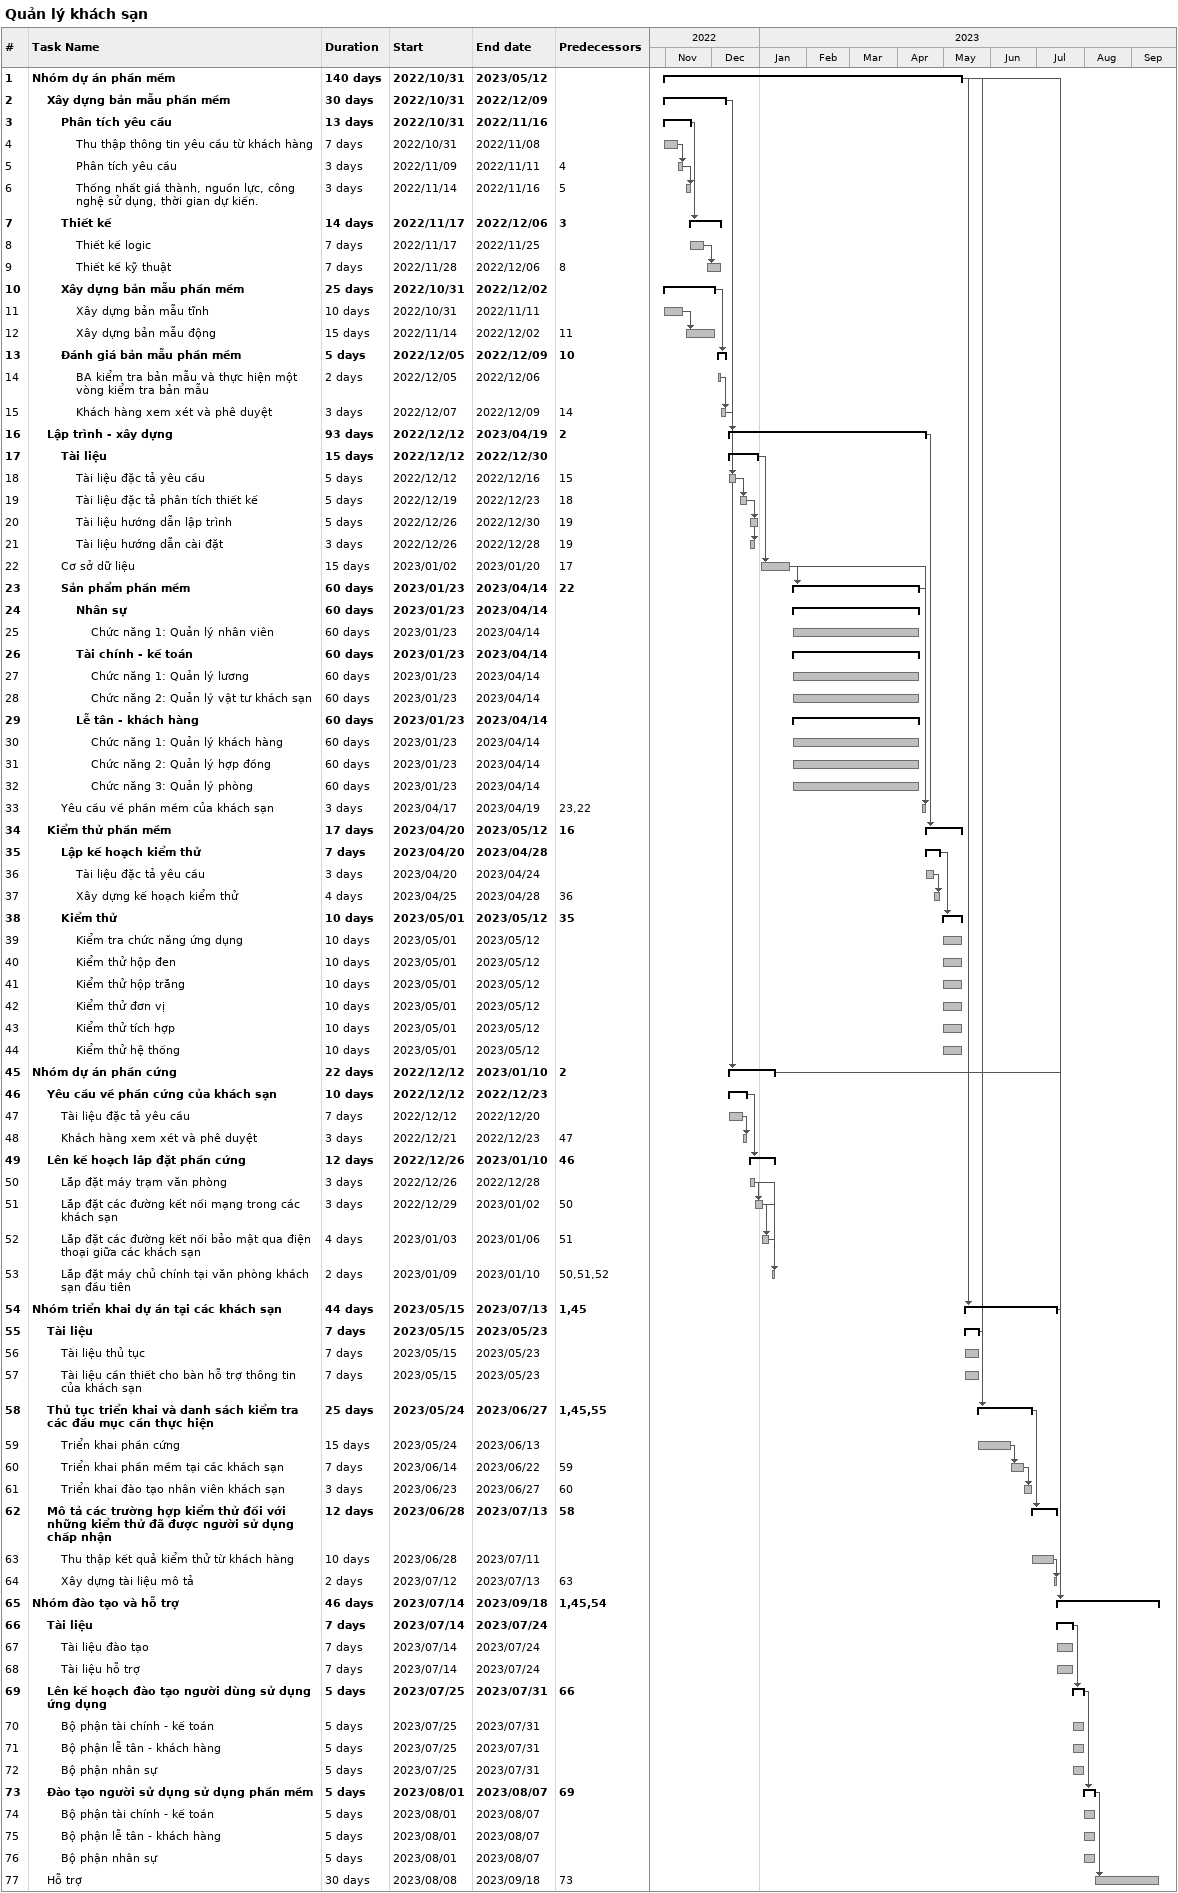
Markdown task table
Quản lý khách sạn

| ID | Level | Task | Duration | Start | Finish | Predecessors |
|---|---|---|---|---|---|---|
| 1 | 1 | **Nhóm dự án phần mềm** | 140d | 2022-10-31 | 2023-05-12 |  |
| 2 | 2 | **Xây dựng bản mẫu phần mềm** | 30d | 2022-10-31 | 2022-12-09 |  |
| 3 | 3 | **Phân tích yêu cầu** | 13d | 2022-10-31 | 2022-11-16 |  |
| 4 | 4 | Thu thập thông tin yêu cầu từ khách hàng | 7d | 2022-10-31 | 2022-11-08 |  |
| 5 | 4 | Phân tích yêu cầu | 3d | 2022-11-09 | 2022-11-11 | 4 |
| 6 | 4 | Thống nhất giá thành, nguồn lực, công nghệ sử dụng, thời gian dự kiến. | 3d | 2022-11-14 | 2022-11-16 | 5 |
| 7 | 3 | **Thiết kế** | 14d | 2022-11-17 | 2022-12-06 | 3 |
| 8 | 4 | Thiết kế logic | 7d | 2022-11-17 | 2022-11-25 |  |
| 9 | 4 | Thiết kế kỹ thuật | 7d | 2022-11-28 | 2022-12-06 | 8 |
| 10 | 3 | **Xây dựng bản mẫu phần mềm** | 25d | 2022-10-31 | 2022-12-02 |  |
| 11 | 4 | Xây dựng bản mẫu tĩnh | 10d | 2022-10-31 | 2022-11-11 |  |
| 12 | 4 | Xây dựng bản mẫu động | 15d | 2022-11-14 | 2022-12-02 | 11 |
| 13 | 3 | **Đánh giá bản mẫu phần mềm** | 5d | 2022-12-05 | 2022-12-09 | 10 |
| 14 | 4 | BA kiểm tra bản mẫu và thực hiện một vòng kiểm tra bản mẫu | 2d | 2022-12-05 | 2022-12-06 |  |
| 15 | 4 | Khách hàng xem xét và phê duyệt | 3d | 2022-12-07 | 2022-12-09 | 14 |
| 16 | 2 | **Lập trình - xây dựng** | 93d | 2022-12-12 | 2023-04-19 | 2 |
| 17 | 3 | **Tài liệu** | 15d | 2022-12-12 | 2022-12-30 |  |
| 18 | 4 | Tài liệu đặc tả yêu cầu | 5d | 2022-12-12 | 2022-12-16 | 15 |
| 19 | 4 | Tài liệu đặc tả phân tích thiết kế | 5d | 2022-12-19 | 2022-12-23 | 18 |
| 20 | 4 | Tài liệu hướng dẫn lập trình | 5d | 2022-12-26 | 2022-12-30 | 19 |
| 21 | 4 | Tài liệu hướng dẫn cài đặt | 3d | 2022-12-26 | 2022-12-28 | 19 |
| 22 | 3 | Cơ sở dữ liệu | 15d | 2023-01-02 | 2023-01-20 | 17 |
| 23 | 3 | **Sản phẩm phần mềm** | 60d | 2023-01-23 | 2023-04-14 | 22 |
| 24 | 4 | **Nhân sự** | 60d | 2023-01-23 | 2023-04-14 |  |
| 25 | 5 | Chức năng 1: Quản lý nhân viên | 60d | 2023-01-23 | 2023-04-14 |  |
| 26 | 4 | **Tài chính - kế toán** | 60d | 2023-01-23 | 2023-04-14 |  |
| 27 | 5 | Chức năng 1: Quản lý lương | 60d | 2023-01-23 | 2023-04-14 |  |
| 28 | 5 | Chức năng 2: Quản lý vật tư khách sạn | 60d | 2023-01-23 | 2023-04-14 |  |
| 29 | 4 | **Lễ tân - khách hàng** | 60d | 2023-01-23 | 2023-04-14 |  |
| 30 | 5 | Chức năng 1: Quản lý khách hàng | 60d | 2023-01-23 | 2023-04-14 |  |
| 31 | 5 | Chức năng 2: Quản lý hợp đồng | 60d | 2023-01-23 | 2023-04-14 |  |
| 32 | 5 | Chức năng 3: Quản lý phòng | 60d | 2023-01-23 | 2023-04-14 |  |
| 33 | 3 | Yêu cầu về phần mềm của khách sạn | 3d | 2023-04-17 | 2023-04-19 | 23, 22 |
| 34 | 2 | **Kiểm thử phần mềm** | 17d | 2023-04-20 | 2023-05-12 | 16 |
| 35 | 3 | **Lập kế hoạch kiểm thử** | 7d | 2023-04-20 | 2023-04-28 |  |
| 36 | 4 | Tài liệu đặc tả yêu cầu | 3d | 2023-04-20 | 2023-04-24 |  |
| 37 | 4 | Xây dựng kế hoạch kiểm thử | 4d | 2023-04-25 | 2023-04-28 | 36 |
| 38 | 3 | **Kiểm thử** | 10d | 2023-05-01 | 2023-05-12 | 35 |
| 39 | 4 | Kiểm tra chức năng ứng dụng | 10d | 2023-05-01 | 2023-05-12 |  |
| 40 | 4 | Kiểm thử hộp đen | 10d | 2023-05-01 | 2023-05-12 |  |
| 41 | 4 | Kiểm thử hộp trắng | 10d | 2023-05-01 | 2023-05-12 |  |
| 42 | 4 | Kiểm thử đơn vị | 10d | 2023-05-01 | 2023-05-12 |  |
| 43 | 4 | Kiểm thử tích hợp | 10d | 2023-05-01 | 2023-05-12 |  |
| 44 | 4 | Kiểm thử hệ thống | 10d | 2023-05-01 | 2023-05-12 |  |
| 45 | 1 | **Nhóm dự án phần cứng** | 22d | 2022-12-12 | 2023-01-10 | 2 |
| 46 | 2 | **Yêu cầu về phần cứng của khách sạn** | 10d | 2022-12-12 | 2022-12-23 |  |
| 47 | 3 | Tài liệu đặc tả yêu cầu | 7d | 2022-12-12 | 2022-12-20 |  |
| 48 | 3 | Khách hàng xem xét và phê duyệt | 3d | 2022-12-21 | 2022-12-23 | 47 |
| 49 | 2 | **Lên kế hoạch lắp đặt phần cứng** | 12d | 2022-12-26 | 2023-01-10 | 46 |
| 50 | 3 | Lắp đặt máy trạm văn phòng | 3d | 2022-12-26 | 2022-12-28 |  |
| 51 | 3 | Lắp đặt các đường kết nối mạng trong các khách sạn | 3d | 2022-12-29 | 2023-01-02 | 50 |
| 52 | 3 | Lắp đặt các đường kết nối bảo mật qua điện thoại giữa các khách sạn | 4d | 2023-01-03 | 2023-01-06 | 51 |
| 53 | 3 | Lắp đặt máy chủ chính tại văn phòng khách sạn đầu tiên | 2d | 2023-01-09 | 2023-01-10 | 50, 51, 52 |
| 54 | 1 | **Nhóm triển khai dự án tại các khách sạn** | 44d | 2023-05-15 | 2023-07-13 | 1, 45 |
| 55 | 2 | **Tài liệu** | 7d | 2023-05-15 | 2023-05-23 |  |
| 56 | 3 | Tài liệu thủ tục | 7d | 2023-05-15 | 2023-05-23 |  |
| 57 | 3 | Tài liệu cần thiết cho bàn hỗ trợ thông tin của khách sạn | 7d | 2023-05-15 | 2023-05-23 |  |
| 58 | 2 | **Thủ tục triển khai và danh sách kiểm tra các đầu mục cần thực hiện** | 25d | 2023-05-24 | 2023-06-27 | 1, 45, 55 |
| 59 | 3 | Triển khai phần cứng | 15d | 2023-05-24 | 2023-06-13 |  |
| 60 | 3 | Triển khai phần mềm tại các khách sạn | 7d | 2023-06-14 | 2023-06-22 | 59 |
| 61 | 3 | Triển khai đào tạo nhân viên khách sạn | 3d | 2023-06-23 | 2023-06-27 | 60 |
| 62 | 2 | **Mô tả các trường hợp kiểm thử đối với những kiểm thử đã được người sử dụng chấp nhận** | 12d | 2023-06-28 | 2023-07-13 | 58 |
| 63 | 3 | Thu thập kết quả kiểm thử từ khách hàng | 10d | 2023-06-28 | 2023-07-11 |  |
| 64 | 3 | Xây dựng tài liệu mô tả | 2d | 2023-07-12 | 2023-07-13 | 63 |
| 65 | 1 | **Nhóm đào tạo và hỗ trợ** | 46d | 2023-07-14 | 2023-09-18 | 1, 45, 54 |
| 66 | 2 | **Tài liệu** | 7d | 2023-07-14 | 2023-07-24 |  |
| 67 | 3 | Tài liệu đào tạo | 7d | 2023-07-14 | 2023-07-24 |  |
| 68 | 3 | Tài liệu hỗ trợ | 7d | 2023-07-14 | 2023-07-24 |  |
| 69 | 2 | **Lên kế hoạch đào tạo người dùng sử dụng ứng dụng** | 5d | 2023-07-25 | 2023-07-31 | 66 |
| 70 | 3 | Bộ phận tài chính - kế toán | 5d | 2023-07-25 | 2023-07-31 |  |
| 71 | 3 | Bộ phận lễ tân - khách hàng | 5d | 2023-07-25 | 2023-07-31 |  |
| 72 | 3 | Bộ phận nhân sự | 5d | 2023-07-25 | 2023-07-31 |  |
| 73 | 2 | **Đào tạo người sử dụng sử dụng phần mềm** | 5d | 2023-08-01 | 2023-08-07 | 69 |
| 74 | 3 | Bộ phận tài chính - kế toán | 5d | 2023-08-01 | 2023-08-07 |  |
| 75 | 3 | Bộ phận lễ tân - khách hàng | 5d | 2023-08-01 | 2023-08-07 |  |
| 76 | 3 | Bộ phận nhân sự | 5d | 2023-08-01 | 2023-08-07 |  |
| 77 | 2 | Hỗ trợ | 30d | 2023-08-08 | 2023-09-18 | 73 |
